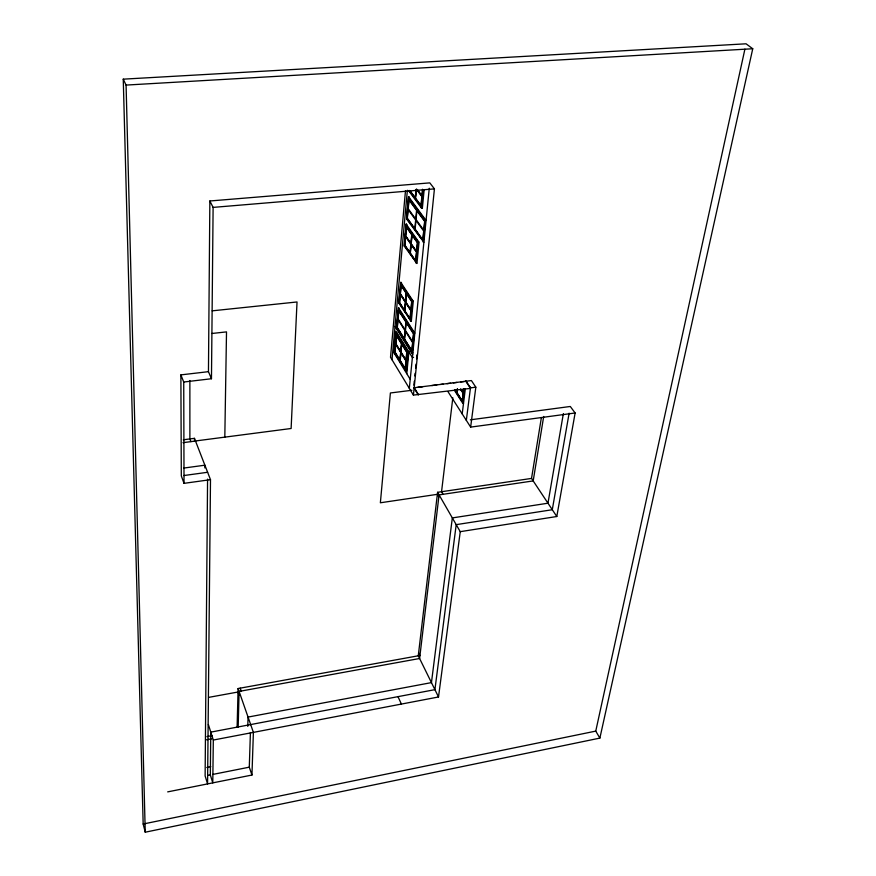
<?xml version="1.0" encoding="UTF-8"?>
<svg xmlns="http://www.w3.org/2000/svg" width="876" height="876" viewBox="0 0 876 876"><rect width="100%" height="100%" fill="white"/><g stroke="black" fill="none" stroke-linecap="round" stroke-linejoin="round"><path stroke-width="1.31" d="M194.461 440.179L194.461 438.339L183.314 439.785M204.864 467.937L204.885 465.2L183.949 468.036M207.568 479.128L205.126 775.928L207.568 783.91L210.492 479.676L194.461 438.339M208.455 371.665L180.883 374.884L183.73 382.024L211.466 378.739L208.455 371.665L209.857 200.987L429.809 182.876L434.43 188.866L413.417 395.098L470.478 388.375L465.813 381.312M211.466 378.739L213.109 207.393L209.857 200.987M208.368 724.54L213.317 740.045L212.78 782.87L210.317 774.91L210.787 732.128L434.912 689.653L456.21 524.647L552.285 509.722L569.126 413.187M224.814 437.146L226.512 331.884L211.915 333.482M237.133 726.872L238.097 688.536L418.268 655.795L437.595 492.312L531.524 478.416L556.797 516.511L460.25 531.666L437.595 492.312M238.173 727.08L239.093 691.416L419.604 658.5L439.073 494.896L533.188 480.913L543.689 416.472M247.766 726.39L248.061 717.072L431.452 682.612L452.334 517.913L547.971 503.207L563.367 413.603M167.688 791.882L251.949 775.041L249.288 767.179L250.416 732.555M251.949 775.041L253.394 732.38L238.097 688.536M405.489 190.672L390.51 357.266L413.417 395.098M392.01 359.729L407.373 190.289M406.179 370.909L394.386 352.656L396.138 333.57L397.003 333.471L396.412 332.53L394.66 351.605M399.292 308.538L398.416 308.626L396.631 328.139L397.211 328.073L396.62 327.131L398.69 307.607M402.38 307.651L398.887 302.264L401 282.291L401.613 283.211L400.726 283.309L398.909 303.249L411.041 321.032M416.691 263.118L404.154 245.926L406.07 224.968L406.968 224.88L406.344 223.993L404.427 244.941M411.972 225.636L406.584 218.091L408.545 196.662L409.486 197.505L408.566 197.582L406.606 219.033L423.885 242.269M395.656 340.698L395.908 337.983M397.375 321.908L397.616 319.302M398.219 312.809L398.449 310.203M399.423 299.57L398.887 302.264M400.036 292.923L400.277 290.274M405.26 235.775L405.5 233.158M415.969 190.114L415.246 197.79L409.869 190.563M400.047 360.671L401.646 343.644M404.734 310.98L406.409 293.186M410.176 253.295L411.939 234.582M415.344 198.392L416.155 189.851M422.571 189.238L421.947 195.731L417.239 189.468M422.659 190.147L421.104 206.145L409.694 190.76M405.599 370.975L407.471 351.714L396.138 333.57M410.45 321.098L412.41 300.95L400.726 283.309M416.078 263.172L418.148 241.973L406.07 224.968M422.068 207.951L421.444 208.006L423.228 189.709M424.126 190.026L422.341 208.324L420.524 205.882M406.76 373.658L408.884 351.933L410.056 351.802M406.453 342.768L412.848 352.929L412.257 353.006L414.228 333.23L398.416 308.626M423.272 242.323L425.429 220.533L408.566 197.582M409.322 388.331L429.273 188.252M413.888 385.166L414.293 381.213M414.83 375.946L415.093 373.318M415.629 368.062L416.034 364.109M416.571 358.842L416.965 354.9M413.625 387.794L471.408 380.556L475.832 387.192L470.642 427.105L575.127 412.99L556.797 516.511M452.826 397.781L441.548 491.732L443.037 494.305M457.042 389.853L456.746 392.328L455.268 390.05M456.845 392.875L457.338 388.824M457.48 389.043L457.02 392.766L462.265 400.869L463.196 393.401L460.557 389.36M463.743 388.977L463.284 392.733L461.302 389.71M463.962 388.605L462.364 401.416L454.808 389.721M463.503 403.464L462.681 403.135L464.488 388.67M462.2 413.888L465.309 389.01M466.328 420.36L470.554 387.192M213.317 740.045L438.515 696.978L460.25 531.666M531.524 478.416L541.302 418.071M599.874 738.096L752.747 48.749L746.067 43.8L123.253 79.158L143.171 824.02L145.252 832.2L599.874 738.096L595.757 731.11L744.907 49.144M143.171 824.02L595.757 731.11M207.721 775.413L210.317 774.91M212.912 774.395L249.288 767.179M206.791 767.486L210.777 766.708M206.944 736.617L212.178 735.621M206.561 739.793L211.806 738.797M208.63 697.384L238.009 692.018L239.006 694.898M183.949 475.526L207.623 472.284M180.883 374.884L181.31 475.887L184.026 483.344L210.492 479.676M470.379 419.823L570.298 406.475L575.127 412.99M194.45 441.099L291.117 428.495L297.03 301.968L212.211 310.838M183.018 442.665L195.512 441.033M417.808 387.323L422.867 386.688M431.791 385.571L436.817 384.947M440.683 384.454L443.179 384.148M446.935 383.677L450.691 383.206M453.275 382.878L457.009 382.418M460.743 381.947L464.477 381.476M411.917 390.269L390.389 392.974L380.37 502.78L437.354 494.327L438.832 496.9M475.832 387.192L470.554 387.86L465.868 380.797M413.571 357.386L412.388 357.528L395.941 331.248L393.981 352.754L410.22 379.319M394.386 352.656L406.431 371.315L408.304 352.053L396.116 332.562M407.471 351.714L408.052 351.648M414.228 333.23L414.819 333.165L398.394 307.64M412.41 300.95L413.001 300.884M398.909 303.249L399.785 303.162M404.154 245.926L405.04 245.838M418.148 241.973L418.75 241.918M425.429 220.533L426.054 220.478L408.545 196.662M213.109 207.393L434.43 188.866M409.749 191.329L409.136 191.384L421.444 208.006M123.253 79.158L126.078 85.082L752.747 48.749M416.998 189.588L422.057 196.334M409.103 190.464L418.213 202.761M414.359 228.964L420.71 237.834M406.037 224.026L419.024 242.291L416.954 263.501L415.191 260.96M405.533 236.115L416.658 251.981M404.745 245.871L407.734 250.186M409.968 253.416L413.702 258.803M400.715 282.324L413.264 301.278L411.304 321.426L408.15 316.565M400.233 293.964L410.986 310.4M460.601 389.032L463.382 393.291M403.825 309.874L405.993 313.225M455.838 391.616L461.017 399.631M454.556 390.543L462.681 403.135M448.074 391.802L470.642 427.105M398.635 330.34L401.471 334.862M402.894 337.118L405.03 340.501M396.631 328.139L412.257 353.006M395.032 326.354L412.695 354.473M395.667 343.819L406.103 360.704M414.238 387.718L418.356 394.474M413.921 387.805L418.301 394.988M418.608 652.938L419.943 655.642M418.268 655.795L438.515 696.978M397.978 696.65L401.405 704.074M190.924 441.635L189.884 438.931L189.873 380.512M240.199 688.153L241.207 691.033M126.078 85.082L145.252 832.2M183.73 382.024L184.026 483.344M396.445 335.311L394.89 352.261L405.281 369.223L406.935 352.13L396.445 335.311M398.733 310.389L397.146 327.712L411.939 351.21L413.68 333.668L398.733 310.389M401.055 285.072L399.423 302.789L410.121 319.302L411.862 301.432L401.055 285.072M406.398 226.764L404.69 245.379L415.75 261.344L417.578 242.542L406.398 226.764M408.906 199.399L407.154 218.452L422.933 240.473L424.849 221.135L408.906 199.399M395.766 344.377L395.054 352.13L399.949 360.113L400.682 352.327L395.766 344.377M396.543 335.869L395.832 343.688L400.748 351.626L401.482 343.786L396.543 335.869M398.043 319.674L397.321 327.558L404.351 338.727L405.106 330.789L398.043 319.674M398.832 310.98L398.109 318.93L405.172 330.044L405.938 322.05L398.832 310.98M400.343 294.533L399.598 302.636L404.624 310.4L405.391 302.264L400.343 294.533M401.153 285.642L400.409 293.81L405.468 301.541L406.234 293.34L401.153 285.642M405.643 236.695L404.865 245.203L410.067 252.715L410.877 244.152L405.643 236.695M406.497 227.355L405.708 235.929L410.943 243.397L411.753 234.768L406.497 227.355M408.139 209.572L407.34 218.255L414.83 228.702L415.662 219.975L408.139 209.572M409.015 200.013L408.216 208.762L415.75 219.153L416.582 210.339L409.015 200.013M400.945 352.754L400.212 360.54L405.183 368.654L405.938 360.835L400.945 352.754M401.755 344.213L401.011 352.064L406.004 360.135L406.771 352.261L401.755 344.213M405.676 302.691L404.898 310.827L410.023 318.722L410.811 310.553L405.676 302.691M406.519 293.756L405.741 301.957L410.888 309.819L411.687 301.585L406.519 293.756M411.162 244.568L410.351 253.12L415.64 260.752L416.472 252.157L411.162 244.568M412.048 235.173L411.227 243.802L416.549 251.39L417.392 242.718L412.048 235.173M416.385 189.227L415.531 198.184L420.995 205.542L421.871 196.531L416.385 189.227M405.391 331.248L404.635 339.187L411.829 350.608L412.618 342.625L405.391 331.248M406.223 322.499L405.468 330.493L412.695 341.87L413.494 333.822L406.223 322.499M415.969 220.391L415.136 229.129L422.812 239.838L423.688 231.045L415.969 220.391M416.888 210.766L416.056 219.569L423.765 230.213L424.652 221.343L416.888 210.766"/></g></svg>
